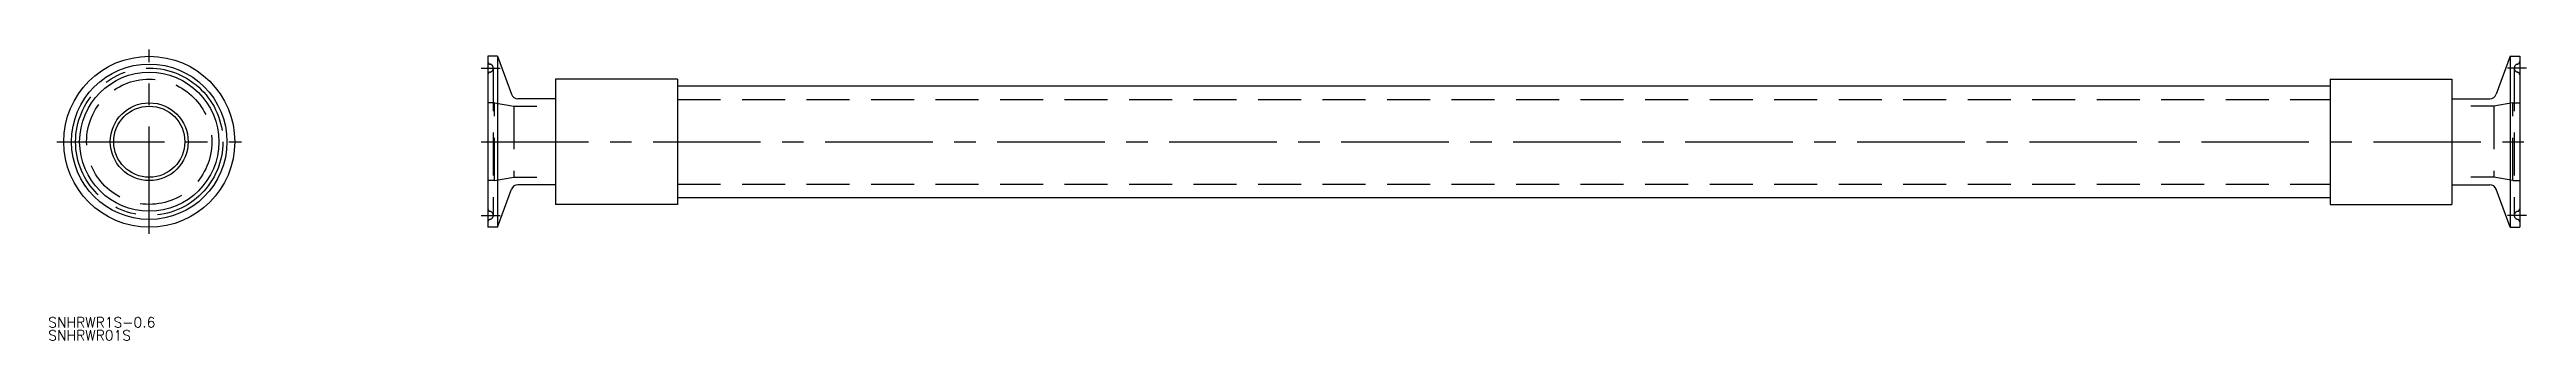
# Model space of a CAD drawing. Extents: x -129 to 602, y -59 to 27.
import ezdxf

# ---------------------------------------------------------------- set-up
doc = ezdxf.new("R2010")
doc.units = 0
doc.linetypes.add('CENTER', pattern=[50.8, 31.75, -6.35, 6.35, -6.35])
doc.linetypes.add('DASHED', pattern=[19.05, 12.7, -6.35])
doc.layers.get('0').update_dxf_attribs({"linetype": 'CONTINUOUS'})
doc.layers.add('CENTER', color=1, linetype='CENTER')
doc.styles.get("Standard").update_dxf_attribs({"font": 'txt.shx', "height": 3, "bigfont": 'bigfont.shx'})

msp = doc.modelspace()

# ---------------------------------------------------------------- linework, layer by layer
at = {"color": 7, "linetype": 'CONTINUOUS'}
for p, q in [((0, 25.25), (0, -25.25)), ((2.85, 25.25), (0, 25.25)), ((2.85, 25.25), (2.85, -25.25)), ((2.85, 25.25), (6.94, 14.02)), ((597.15, 25.25), (593.06, 14.02)), ((597.15, 25.25), (597.15, -25.25)), ((597.15, 25.25), (600, 25.25)), ((600, 25.25), (600, -25.25)), ((20, 18.5), (20, -18.5)), ((56, 18.5), (20, 18.5)), ((56, 18.5), (56, -18.5)), ((56, 16.5), (544, 16.5)), ((544, 18.5), (580, 18.5)), ((544, 18.5), (544, -18.5)), ((580, 18.5), (580, -18.5)), ((600, 16.5), (600, -16.5)), ((20, 12.7), (8.82, 12.7)), ((580, 12.7), (591.18, 12.7)), ((2.85, -25.25), (6.94, -14.02)), ((20, -12.7), (8.82, -12.7)), ((580, -12.7), (591.18, -12.7)), ((597.15, -25.25), (593.06, -14.02)), ((56, -18.5), (20, -18.5)), ((56, -16.5), (544, -16.5)), ((544, -18.5), (580, -18.5)), ((2.85, -25.25), (0, -25.25)), ((597.15, -25.25), (600, -25.25))]:
    msp.add_line(p, q, dxfattribs=at)
at = {"color": 3, "linetype": 'DASHED'}
for p, q in [((1.6, 21.75), (1.6, -21.75)), ((598.4, 21.75), (598.4, -21.75)), ((2, 11.5), (0, 11.5)), ((2, 11.5), (7.67, 10.5)), ((2, -11.5), (2, 11.5)), ((7.67, 10.5), (14.41, 10.5)), ((7.67, 10.5), (7.67, -10.5)), ((56, 12.5), (544, 12.5)), ((592.33, 10.5), (585.59, 10.5)), ((598, 11.5), (592.33, 10.5)), ((592.33, 10.5), (592.33, -10.5)), ((598, -11.5), (598, 11.5)), ((598, 11.5), (600, 11.5)), ((2, -11.5), (0, -11.5)), ((2, -11.5), (7.67, -10.5)), ((7.67, -10.5), (14.41, -10.5)), ((56, -12.5), (544, -12.5)), ((592.33, -10.5), (585.59, -10.5)), ((598, -11.5), (592.33, -10.5)), ((598, -11.5), (600, -11.5))]:
    msp.add_line(p, q, dxfattribs=at)
at = {"color": 7, "linetype": 'CONTINUOUS'}
for radius in [25.25, 22.95, 20.55, 11.5, 10.5]:
    msp.add_circle((-100, 0), radius, dxfattribs=at)
at = {"color": 3, "linetype": 'DASHED'}
msp.add_circle((-100, 0), 18.5, dxfattribs=at)
for centre, radius, start, end in [((0.8, 23.71), 0.8, 180, 258.46304), ((0.4, 21.75), 1.2, 281.53696, 78.46304), ((599.6, 21.75), 1.2, 101.53696, 258.46304), ((599.2, 23.71), 0.8, 281.53696, 0), ((0.8, 19.79), 0.8, 101.53696, 180), ((599.2, 19.79), 0.8, 0, 78.46304), ((0.8, -19.79), 0.8, 180, 258.46304), ((0.4, -21.75), 1.2, 281.53696, 78.46304), ((599.6, -21.75), 1.2, 101.53696, 258.46304), ((599.2, -19.79), 0.8, 281.53696, 0), ((0.8, -23.71), 0.8, 101.53696, 180), ((599.2, -23.71), 0.8, 0, 78.46304)]:
    msp.add_arc(centre, radius, start, end, dxfattribs=at)
at = {"color": 7, "linetype": 'CONTINUOUS'}
for centre, start, end in [((8.82, 14.7), 200, 270), ((591.18, 14.7), 270, 340), ((8.82, -14.7), 90, 160), ((591.18, -14.7), 20, 90)]:
    msp.add_arc(centre, 2, start, end, dxfattribs=at)
at = {"layer": 'CENTER', "color": 1, "linetype": 'CENTER'}
for p, q in [((-100, -27.25), (-100, 27.25)), ((-2, 21.75), (3.6, 21.75)), ((602, 21.75), (596.4, 21.75)), ((-127.25, 0), (-72.75, 0)), ((-2, 0), (602, 0)), ((-2, -21.75), (3.6, -21.75)), ((602, -21.75), (596.4, -21.75))]:
    msp.add_line(p, q, dxfattribs=at)
msp.add_circle((-100, 0), 21.75, dxfattribs=at)

# ---------------------------------------------------------------- texts
at = {"color": 7, "linetype": 'CONTINUOUS'}
for s, p in [('SNHRWR1S-0.6', (-129.83, -54.87)), ('SNHRWR01S', (-129.83, -58.72))]:
    msp.add_text(s, height=3, dxfattribs=at).set_placement(p)

doc.saveas('drawing.dxf')
